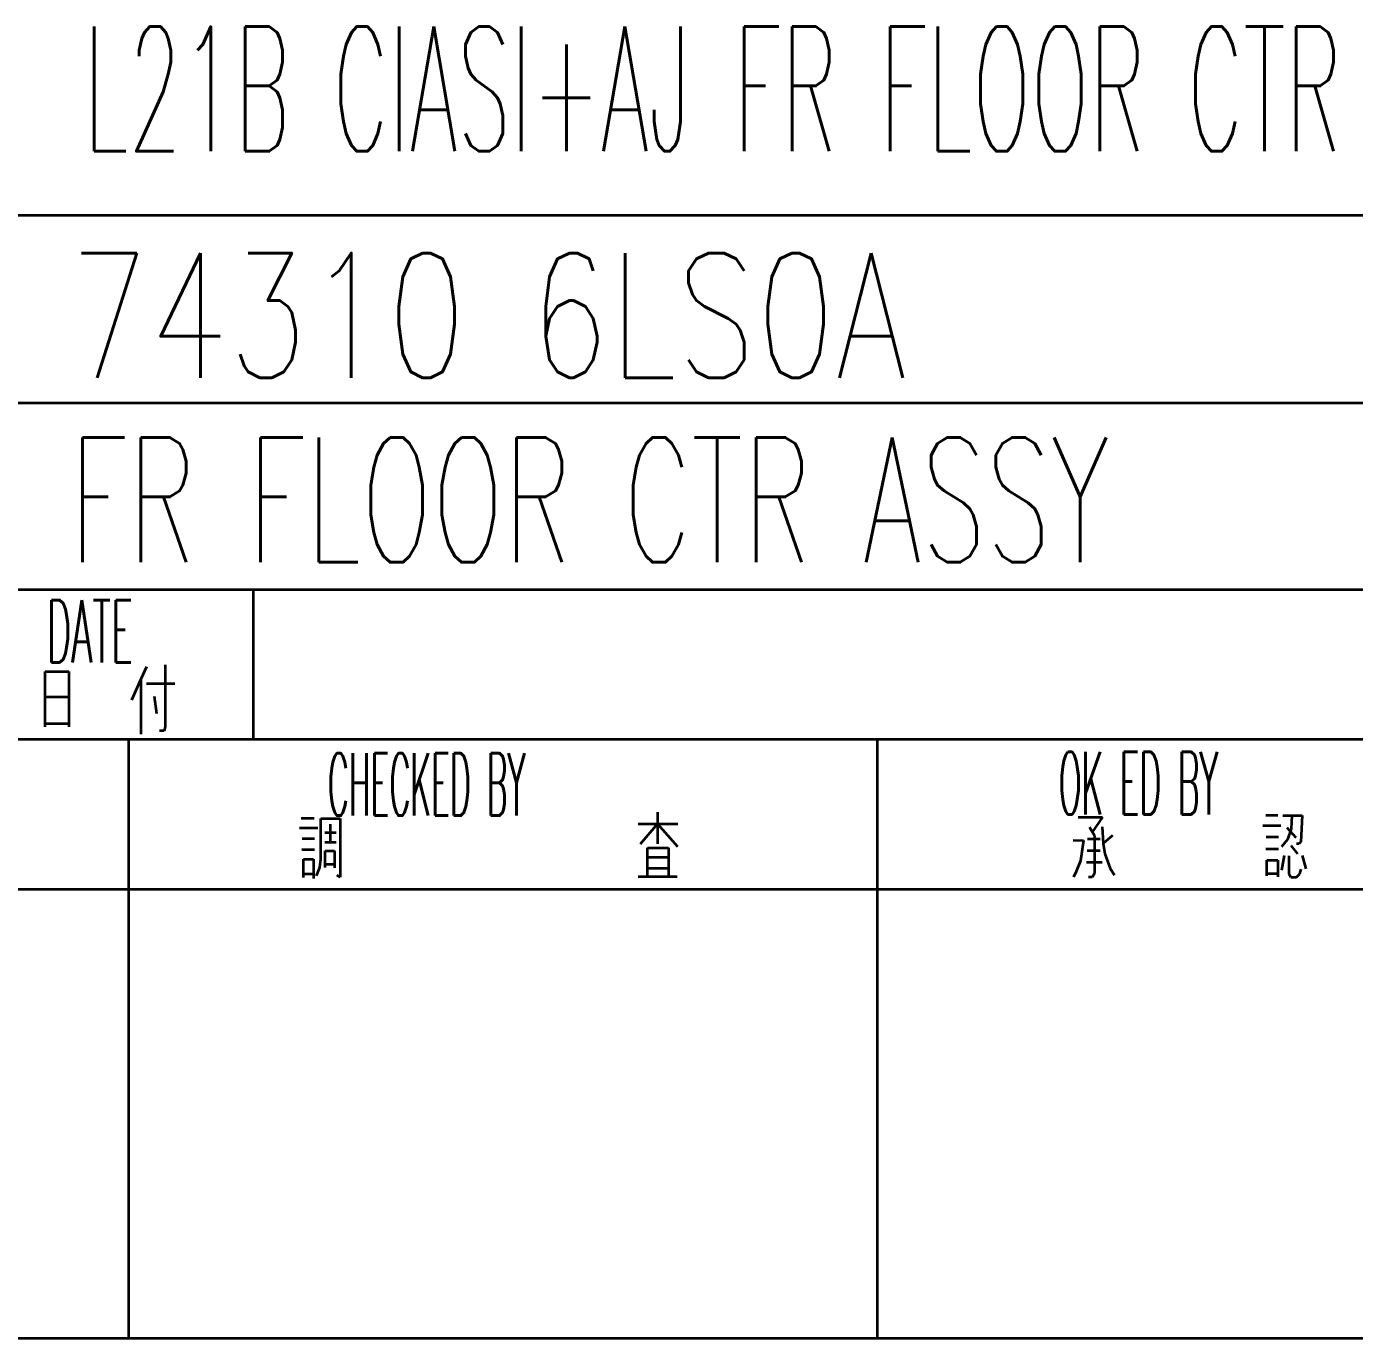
# Model space of a CAD drawing. Header units: millimetres. Extents: x 1333 to 104182, y -63211 to -5704.
# Drawn here: x 48438.3 to 48491.5, y -63103.3 to -63050.7 of the extents above; entities that cross this region are included whole.
import ezdxf
from ezdxf.enums import TextEntityAlignment as Align

# ---------------------------------------------------------------- set-up
doc = ezdxf.new("R2010")
doc.units = ezdxf.units.MM
doc.header["$LTSCALE"] = 0.5
doc.styles.get("Standard").update_dxf_attribs({"font": 'simplex.shx'})

msp = doc.modelspace()

# ---------------------------------------------------------------- linework, layer by layer
at = {"color": 7, "lineweight": 35}
for p, q in [((48497.405, -63058.278), (48372.405, -63058.278)), ((48497.405, -63058.278), (48372.405, -63058.278)), ((48412.405, -63065.778), (48497.405, -63065.778)), ((48412.405, -63065.778), (48497.405, -63065.778)), ((48497.405, -63073.278), (48372.405, -63073.278)), ((48497.405, -63073.278), (48372.405, -63073.278)), ((48497.405, -63079.278), (48372.405, -63079.278)), ((48497.405, -63079.278), (48372.405, -63079.278)), ((48442.405, -63079.278), (48442.405, -63103.278)), ((48442.405, -63079.278), (48442.405, -63103.278)), ((48472.405, -63079.278), (48472.405, -63103.278)), ((48472.405, -63079.278), (48472.405, -63103.278)), ((48372.405, -63085.278), (48497.405, -63085.278)), ((48372.405, -63085.278), (48497.405, -63085.278)), ((48497.405, -63103.278), (48372.405, -63103.278)), ((48497.405, -63103.278), (48372.405, -63103.278))]:
    msp.add_line(p, q, dxfattribs=at)
at = {"color": 7, "lineweight": 35, "ltscale": 0.15}
msp.add_line((48447.405, -63073.278), (48447.405, -63079.278), dxfattribs=at)
msp.add_line((48447.405, -63073.278), (48447.405, -63079.278), dxfattribs=at)
at = {"color": 7, "lineweight": 35, "ltscale": 0.061975}
msp.add_line((48443.884, -63076.285), (48443.884, -63078.764), dxfattribs=at)
msp.add_line((48443.884, -63076.285), (48443.884, -63078.764), dxfattribs=at)
at = {"color": 7, "lineweight": 35, "ltscale": 0.055637}
for p, q in [((48439.068, -63078.774), (48439.068, -63076.548)), ((48439.068, -63078.774), (48439.068, -63076.548)), ((48440.024, -63076.548), (48440.024, -63078.774)), ((48440.024, -63076.548), (48440.024, -63078.774))]:
    msp.add_line(p, q, dxfattribs=at)
at = {"color": 7, "lineweight": 35, "ltscale": 0.023901}
for p, q in [((48439.068, -63076.548), (48440.024, -63076.548)), ((48439.068, -63076.548), (48440.024, -63076.548)), ((48439.068, -63077.563), (48440.024, -63077.563)), ((48439.068, -63077.563), (48440.024, -63077.563)), ((48439.068, -63078.633), (48440.024, -63078.633)), ((48439.068, -63078.633), (48440.024, -63078.633))]:
    msp.add_line(p, q, dxfattribs=at)
at = {"color": 7, "lineweight": 35, "ltscale": 0.022995}
msp.add_line((48442.91, -63076.858), (48442.526, -63077.694), dxfattribs=at)
msp.add_line((48442.91, -63076.858), (48442.526, -63077.694), dxfattribs=at)
at = {"color": 7, "lineweight": 35, "ltscale": 0.01365}
msp.add_line((48443.134, -63076.361), (48442.91, -63076.858), dxfattribs=at)
msp.add_line((48443.134, -63076.361), (48442.91, -63076.858), dxfattribs=at)
at = {"color": 7, "lineweight": 35, "ltscale": 0.054932}
msp.add_line((48442.91, -63076.858), (48442.91, -63079.056), dxfattribs=at)
msp.add_line((48442.91, -63076.858), (48442.91, -63079.056), dxfattribs=at)
at = {"color": 7, "lineweight": 35, "ltscale": 0.028345}
msp.add_line((48443.134, -63077.037), (48444.268, -63077.037), dxfattribs=at)
msp.add_line((48443.134, -63077.037), (48444.268, -63077.037), dxfattribs=at)
at = {"color": 7, "lineweight": 35, "ltscale": 0.017565}
msp.add_line((48443.434, -63077.544), (48443.538, -63078.239), dxfattribs=at)
msp.add_line((48443.434, -63077.544), (48443.538, -63078.239), dxfattribs=at)
at = {"color": 7, "lineweight": 35, "ltscale": 0.004773}
msp.add_line((48443.841, -63078.925), (48443.65, -63078.925), dxfattribs=at)
msp.add_line((48443.841, -63078.925), (48443.65, -63078.925), dxfattribs=at)
at = {"color": 7, "lineweight": 35, "ltscale": 0.00416}
msp.add_line((48443.884, -63078.764), (48443.841, -63078.925), dxfattribs=at)
msp.add_line((48443.884, -63078.764), (48443.841, -63078.925), dxfattribs=at)
at = {"color": 7, "lineweight": 35, "ltscale": 0.031863}
msp.add_line((48463.611, -63082.181), (48463.611, -63083.455), dxfattribs=at)
msp.add_line((48463.611, -63082.181), (48463.611, -63083.455), dxfattribs=at)
at = {"color": 7, "lineweight": 35, "ltscale": 0.012939}
msp.add_line((48449.332, -63082.428), (48449.85, -63082.428), dxfattribs=at)
msp.add_line((48449.332, -63082.428), (48449.85, -63082.428), dxfattribs=at)
at = {"color": 7, "lineweight": 35, "ltscale": 0.019629}
msp.add_line((48450.11, -63082.441), (48450.895, -63082.441), dxfattribs=at)
msp.add_line((48450.11, -63082.441), (48450.895, -63082.441), dxfattribs=at)
at = {"color": 7, "lineweight": 35, "ltscale": 0.040677}
msp.add_line((48450.11, -63084.068), (48450.11, -63082.441), dxfattribs=at)
msp.add_line((48450.11, -63084.068), (48450.11, -63082.441), dxfattribs=at)
at = {"color": 7, "lineweight": 35, "ltscale": 0.018152}
msp.add_line((48450.494, -63082.664), (48450.494, -63083.39), dxfattribs=at)
msp.add_line((48450.494, -63082.664), (48450.494, -63083.39), dxfattribs=at)
at = {"color": 7, "lineweight": 35, "ltscale": 0.058643}
msp.add_line((48450.895, -63082.441), (48450.895, -63084.787), dxfattribs=at)
msp.add_line((48450.895, -63082.441), (48450.895, -63084.787), dxfattribs=at)
at = {"color": 7, "lineweight": 35, "ltscale": 0.039905}
msp.add_line((48462.827, -63082.655), (48464.423, -63082.655), dxfattribs=at)
msp.add_line((48462.827, -63082.655), (48464.423, -63082.655), dxfattribs=at)
at = {"color": 7, "lineweight": 35, "ltscale": 0.026814}
msp.add_line((48463.611, -63082.655), (48462.909, -63083.466), dxfattribs=at)
msp.add_line((48463.611, -63082.655), (48462.909, -63083.466), dxfattribs=at)
at = {"color": 7, "lineweight": 35, "ltscale": 0.030135}
msp.add_line((48463.611, -63082.655), (48464.401, -63083.566), dxfattribs=at)
msp.add_line((48463.611, -63082.655), (48464.401, -63083.566), dxfattribs=at)
at = {"color": 7, "lineweight": 35, "ltscale": 0.024365}
msp.add_line((48480.468, -63082.388), (48481.443, -63082.388), dxfattribs=at)
msp.add_line((48480.468, -63082.388), (48481.443, -63082.388), dxfattribs=at)
at = {"color": 7, "lineweight": 35, "ltscale": 0.018188}
msp.add_line((48481.443, -63082.388), (48481.023, -63082.982), dxfattribs=at)
msp.add_line((48481.443, -63082.388), (48481.023, -63082.982), dxfattribs=at)
at = {"color": 7, "lineweight": 35, "ltscale": 0.01803}
msp.add_line((48487.855, -63082.719), (48488.576, -63082.719), dxfattribs=at)
msp.add_line((48487.855, -63082.719), (48488.576, -63082.719), dxfattribs=at)
at = {"color": 7, "lineweight": 35, "ltscale": 0.011829}
msp.add_line((48487.984, -63082.312), (48488.457, -63082.312), dxfattribs=at)
msp.add_line((48487.984, -63082.312), (48488.457, -63082.312), dxfattribs=at)
at = {"color": 7, "lineweight": 35, "ltscale": 0.01936}
msp.add_line((48488.657, -63082.321), (48489.431, -63082.321), dxfattribs=at)
msp.add_line((48488.657, -63082.321), (48489.431, -63082.321), dxfattribs=at)
at = {"color": 7, "lineweight": 35, "ltscale": 0.013301}
msp.add_line((48489.02, -63082.321), (48488.996, -63082.853), dxfattribs=at)
msp.add_line((48489.02, -63082.321), (48488.996, -63082.853), dxfattribs=at)
at = {"color": 7, "lineweight": 35, "ltscale": 0.026356}
msp.add_line((48489.431, -63082.321), (48489.388, -63083.375), dxfattribs=at)
msp.add_line((48489.431, -63082.321), (48489.388, -63083.375), dxfattribs=at)
at = {"color": 7, "lineweight": 35, "ltscale": 0.018372}
msp.add_line((48449.256, -63082.809), (48449.991, -63082.809), dxfattribs=at)
msp.add_line((48449.256, -63082.809), (48449.991, -63082.809), dxfattribs=at)
at = {"color": 7, "lineweight": 35, "ltscale": 0.012561}
msp.add_line((48449.366, -63083.244), (48449.869, -63083.244), dxfattribs=at)
msp.add_line((48449.366, -63083.244), (48449.869, -63083.244), dxfattribs=at)
at = {"color": 7, "lineweight": 35, "ltscale": 0.011157}
for p, q in [((48450.279, -63082.997), (48450.726, -63082.997)), ((48450.279, -63082.997), (48450.726, -63082.997)), ((48450.279, -63083.39), (48450.726, -63083.39)), ((48450.279, -63083.39), (48450.726, -63083.39))]:
    msp.add_line(p, q, dxfattribs=at)
at = {"color": 7, "lineweight": 35, "ltscale": 0.012891}
msp.add_line((48480.832, -63083.25), (48481.347, -63083.25), dxfattribs=at)
msp.add_line((48480.832, -63083.25), (48481.347, -63083.25), dxfattribs=at)
at = {"color": 7, "lineweight": 35, "ltscale": 0.009644}
msp.add_line((48480.922, -63082.786), (48481.113, -63083.121), dxfattribs=at)
msp.add_line((48480.922, -63082.786), (48481.113, -63083.121), dxfattribs=at)
at = {"color": 7, "lineweight": 35, "ltscale": 0.037943}
msp.add_line((48481.113, -63083.121), (48481.113, -63084.639), dxfattribs=at)
msp.add_line((48481.113, -63083.121), (48481.113, -63084.639), dxfattribs=at)
at = {"color": 7, "lineweight": 35, "ltscale": 0.0168}
msp.add_line((48481.419, -63082.771), (48481.467, -63083.442), dxfattribs=at)
msp.add_line((48481.419, -63082.771), (48481.467, -63083.442), dxfattribs=at)
at = {"color": 7, "lineweight": 35, "ltscale": 0.012197}
msp.add_line((48481.835, -63083.121), (48481.467, -63083.442), dxfattribs=at)
msp.add_line((48481.835, -63083.121), (48481.467, -63083.442), dxfattribs=at)
at = {"color": 7, "lineweight": 35, "ltscale": 0.012549}
msp.add_line((48487.993, -63083.178), (48488.495, -63083.178), dxfattribs=at)
msp.add_line((48487.993, -63083.178), (48488.495, -63083.178), dxfattribs=at)
at = {"color": 7, "lineweight": 35, "ltscale": 0.013477}
msp.add_line((48488.829, -63082.795), (48489.183, -63083.202), dxfattribs=at)
msp.add_line((48488.829, -63082.795), (48489.183, -63083.202), dxfattribs=at)
at = {"color": 7, "lineweight": 35, "ltscale": 0.011503}
msp.add_line((48488.996, -63082.853), (48488.848, -63083.288), dxfattribs=at)
msp.add_line((48488.996, -63082.853), (48488.848, -63083.288), dxfattribs=at)
at = {"color": 7, "lineweight": 35, "ltscale": 0.012463}
msp.add_line((48449.359, -63083.679), (48449.858, -63083.679), dxfattribs=at)
msp.add_line((48449.359, -63083.679), (48449.858, -63083.679), dxfattribs=at)
at = {"color": 7, "lineweight": 35, "ltscale": 0.00946}
for p, q in [((48450.286, -63083.743), (48450.665, -63083.743)), ((48450.286, -63083.743), (48450.665, -63083.743)), ((48450.286, -63084.273), (48450.665, -63084.273)), ((48450.286, -63084.273), (48450.665, -63084.273))]:
    msp.add_line(p, q, dxfattribs=at)
at = {"color": 7, "lineweight": 35, "ltscale": 0.016611}
msp.add_line((48450.286, -63084.407), (48450.286, -63083.743), dxfattribs=at)
msp.add_line((48450.286, -63084.407), (48450.286, -63083.743), dxfattribs=at)
at = {"color": 7, "lineweight": 35, "ltscale": 0.016949}
msp.add_line((48450.665, -63083.743), (48450.665, -63084.421), dxfattribs=at)
msp.add_line((48450.665, -63083.743), (48450.665, -63084.421), dxfattribs=at)
at = {"color": 7, "lineweight": 35, "ltscale": 0.02113}
for p, q in [((48463.206, -63083.618), (48464.051, -63083.618)), ((48463.206, -63083.618), (48464.051, -63083.618)), ((48463.206, -63083.997), (48464.051, -63083.997)), ((48463.206, -63083.997), (48464.051, -63083.997)), ((48463.206, -63084.431), (48464.051, -63084.431)), ((48463.206, -63084.431), (48464.051, -63084.431))]:
    msp.add_line(p, q, dxfattribs=at)
at = {"color": 7, "lineweight": 35, "ltscale": 0.028473}
msp.add_line((48463.206, -63084.757), (48463.206, -63083.618), dxfattribs=at)
msp.add_line((48463.206, -63084.757), (48463.206, -63083.618), dxfattribs=at)
at = {"color": 7, "lineweight": 35, "ltscale": 0.028812}
msp.add_line((48464.051, -63083.618), (48464.051, -63084.77), dxfattribs=at)
msp.add_line((48464.051, -63083.618), (48464.051, -63084.77), dxfattribs=at)
at = {"color": 7, "lineweight": 35, "ltscale": 0.010389}
msp.add_line((48480.258, -63083.312), (48480.674, -63083.317), dxfattribs=at)
msp.add_line((48480.258, -63083.312), (48480.674, -63083.317), dxfattribs=at)
at = {"color": 7, "lineweight": 35, "ltscale": 0.020568}
msp.add_line((48480.674, -63083.317), (48480.554, -63084.131), dxfattribs=at)
msp.add_line((48480.674, -63083.317), (48480.554, -63084.131), dxfattribs=at)
at = {"color": 7, "lineweight": 35, "ltscale": 0.013147}
msp.add_line((48480.817, -63083.724), (48481.343, -63083.724), dxfattribs=at)
msp.add_line((48480.817, -63083.724), (48481.343, -63083.724), dxfattribs=at)
at = {"color": 7, "lineweight": 35, "ltscale": 0.010549}
msp.add_line((48481.467, -63083.442), (48481.534, -63083.858), dxfattribs=at)
msp.add_line((48481.467, -63083.442), (48481.534, -63083.858), dxfattribs=at)
at = {"color": 7, "lineweight": 35, "ltscale": 0.012781}
msp.add_line((48487.984, -63083.662), (48488.495, -63083.662), dxfattribs=at)
msp.add_line((48487.984, -63083.662), (48488.495, -63083.662), dxfattribs=at)
at = {"color": 7, "lineweight": 35, "ltscale": 0.009363}
msp.add_line((48488.848, -63083.288), (48488.614, -63083.581), dxfattribs=at)
msp.add_line((48488.848, -63083.288), (48488.614, -63083.581), dxfattribs=at)
at = {"color": 7, "lineweight": 35, "ltscale": 0.010799}
msp.add_line((48488.977, -63083.518), (48489.25, -63083.854), dxfattribs=at)
msp.add_line((48488.977, -63083.518), (48489.25, -63083.854), dxfattribs=at)
at = {"color": 7, "lineweight": 35, "ltscale": 0.002505}
msp.add_line((48489.307, -63083.451), (48489.207, -63083.456), dxfattribs=at)
msp.add_line((48489.307, -63083.451), (48489.207, -63083.456), dxfattribs=at)
at = {"color": 7, "lineweight": 35, "ltscale": 0.002798}
msp.add_line((48489.388, -63083.375), (48489.307, -63083.451), dxfattribs=at)
msp.add_line((48489.388, -63083.375), (48489.307, -63083.451), dxfattribs=at)
at = {"color": 7, "lineweight": 35, "ltscale": 0.009985}
for p, q in [((48449.427, -63084.075), (48449.827, -63084.075)), ((48449.427, -63084.075), (48449.827, -63084.075)), ((48449.427, -63084.662), (48449.827, -63084.662)), ((48449.427, -63084.662), (48449.827, -63084.662))]:
    msp.add_line(p, q, dxfattribs=at)
at = {"color": 7, "lineweight": 35, "ltscale": 0.018304}
msp.add_line((48449.427, -63084.807), (48449.427, -63084.075), dxfattribs=at)
msp.add_line((48449.427, -63084.807), (48449.427, -63084.075), dxfattribs=at)
at = {"color": 7, "lineweight": 35, "ltscale": 0.019257}
msp.add_line((48449.827, -63084.075), (48449.827, -63084.845), dxfattribs=at)
msp.add_line((48449.827, -63084.075), (48449.827, -63084.845), dxfattribs=at)
at = {"color": 7, "lineweight": 35, "ltscale": 0.008516}
msp.add_line((48450.076, -63084.407), (48450.11, -63084.068), dxfattribs=at)
msp.add_line((48450.076, -63084.407), (48450.11, -63084.068), dxfattribs=at)
at = {"color": 7, "lineweight": 35, "ltscale": 0.011709}
msp.add_line((48480.554, -63084.131), (48480.382, -63084.567), dxfattribs=at)
msp.add_line((48480.554, -63084.131), (48480.382, -63084.567), dxfattribs=at)
at = {"color": 7, "lineweight": 35, "ltscale": 0.015881}
msp.add_line((48480.794, -63084.189), (48481.429, -63084.189), dxfattribs=at)
msp.add_line((48480.794, -63084.189), (48481.429, -63084.189), dxfattribs=at)
at = {"color": 7, "lineweight": 35, "ltscale": 0.015593}
msp.add_line((48481.534, -63083.858), (48481.739, -63084.447), dxfattribs=at)
msp.add_line((48481.534, -63083.858), (48481.739, -63084.447), dxfattribs=at)
at = {"color": 7, "lineweight": 35, "ltscale": 0.010999}
for p, q in [((48488.017, -63084.112), (48488.457, -63084.112)), ((48488.017, -63084.112), (48488.457, -63084.112)), ((48488.017, -63084.639), (48488.457, -63084.639)), ((48488.017, -63084.639), (48488.457, -63084.639))]:
    msp.add_line(p, q, dxfattribs=at)
at = {"color": 7, "lineweight": 35, "ltscale": 0.015799}
msp.add_line((48488.017, -63084.744), (48488.017, -63084.112), dxfattribs=at)
msp.add_line((48488.017, -63084.744), (48488.017, -63084.112), dxfattribs=at)
at = {"color": 7, "lineweight": 35, "ltscale": 0.016516}
msp.add_line((48488.457, -63084.112), (48488.457, -63084.773), dxfattribs=at)
msp.add_line((48488.457, -63084.112), (48488.457, -63084.773), dxfattribs=at)
at = {"color": 7, "lineweight": 35, "ltscale": 0.014818}
msp.add_line((48488.714, -63083.925), (48488.614, -63084.509), dxfattribs=at)
msp.add_line((48488.714, -63083.925), (48488.614, -63084.509), dxfattribs=at)
at = {"color": 7, "lineweight": 35, "ltscale": 0.017834}
msp.add_line((48488.905, -63083.94), (48488.905, -63084.653), dxfattribs=at)
msp.add_line((48488.905, -63083.94), (48488.905, -63084.653), dxfattribs=at)
at = {"color": 7, "lineweight": 35, "ltscale": 0.013793}
msp.add_line((48489.436, -63083.925), (48489.584, -63084.457), dxfattribs=at)
msp.add_line((48489.436, -63083.925), (48489.584, -63084.457), dxfattribs=at)
at = {"color": 7, "lineweight": 35, "ltscale": 0.008746}
msp.add_line((48449.948, -63084.733), (48450.076, -63084.407), dxfattribs=at)
msp.add_line((48449.948, -63084.733), (48450.076, -63084.407), dxfattribs=at)
at = {"color": 7, "lineweight": 35, "ltscale": 0.004055}
msp.add_line((48450.895, -63084.787), (48450.752, -63084.71), dxfattribs=at)
msp.add_line((48450.895, -63084.787), (48450.752, -63084.71), dxfattribs=at)
at = {"color": 7, "lineweight": 35, "ltscale": 0.039233}
msp.add_line((48462.827, -63084.77), (48464.396, -63084.77), dxfattribs=at)
msp.add_line((48462.827, -63084.77), (48464.396, -63084.77), dxfattribs=at)
at = {"color": 7, "lineweight": 35, "ltscale": 0.006099}
msp.add_line((48480.382, -63084.567), (48480.277, -63084.787), dxfattribs=at)
msp.add_line((48480.382, -63084.567), (48480.277, -63084.787), dxfattribs=at)
at = {"color": 7, "lineweight": 35, "ltscale": 0.003711}
msp.add_line((48481.028, -63084.787), (48480.88, -63084.787), dxfattribs=at)
msp.add_line((48481.028, -63084.787), (48480.88, -63084.787), dxfattribs=at)
at = {"color": 7, "lineweight": 35, "ltscale": 0.004285}
msp.add_line((48481.113, -63084.639), (48481.028, -63084.787), dxfattribs=at)
msp.add_line((48481.113, -63084.639), (48481.028, -63084.787), dxfattribs=at)
at = {"color": 7, "lineweight": 35, "ltscale": 0.00803}
msp.add_line((48481.739, -63084.447), (48481.916, -63084.715), dxfattribs=at)
msp.add_line((48481.739, -63084.447), (48481.916, -63084.715), dxfattribs=at)
at = {"color": 7, "lineweight": 35, "ltscale": 0.00408}
msp.add_line((48488.905, -63084.653), (48488.987, -63084.794), dxfattribs=at)
msp.add_line((48488.905, -63084.653), (48488.987, -63084.794), dxfattribs=at)
at = {"color": 7, "lineweight": 35, "ltscale": 0.005493}
msp.add_line((48488.987, -63084.794), (48489.207, -63084.794), dxfattribs=at)
msp.add_line((48488.987, -63084.794), (48489.207, -63084.794), dxfattribs=at)
at = {"color": 7, "lineweight": 35, "ltscale": 0.005028}
msp.add_line((48489.207, -63084.794), (48489.349, -63084.652), dxfattribs=at)
msp.add_line((48489.207, -63084.794), (48489.349, -63084.652), dxfattribs=at)
at = {"color": 7, "lineweight": 35, "ltscale": 0.004708}
msp.add_line((48489.349, -63084.652), (48489.398, -63084.47), dxfattribs=at)
msp.add_line((48489.349, -63084.652), (48489.398, -63084.47), dxfattribs=at)

# ---------------------------------------------------------------- texts
at = {"color": 7, "lineweight": 13}
for s, height, width, p, p2 in [('L21B CIASI+AJ FR FLOOR CTR', 5, 0.436522, (48440.602, -63055.703), (48491.01, -63055.703)), ('74310 6LS0A', 5, 0.677504, (48440.043, -63064.779), (48473.596, -63064.779)), ('FR FLOOR CTR ASSY', 5, 0.523931, (48440.043, -63072.172), (48481.708, -63072.172)), ('DATE', 2.5, 0.393327, (48439.134, -63076.188), (48442.599, -63076.188)), ('DATE', 2.5, 0.393327, (48439.134, -63076.188), (48442.599, -63076.188)), ('CHECKED BY', 2.5, 0.332303, (48450.402, -63082.323), (48458.314, -63082.323)), ('CHECKED BY', 2.5, 0.332303, (48450.402, -63082.323), (48458.314, -63082.323)), ('OK ED BY', 2.5, 0.339846, (48479.68, -63082.274), (48486.072, -63082.274)), ('OK ED BY', 2.5, 0.339846, (48479.68, -63082.274), (48486.072, -63082.274))]:
    msp.add_text(s, height=height, dxfattribs=dict(at, width=width)).set_placement(p, p2, align=Align.FIT)

doc.saveas('drawing.dxf')
